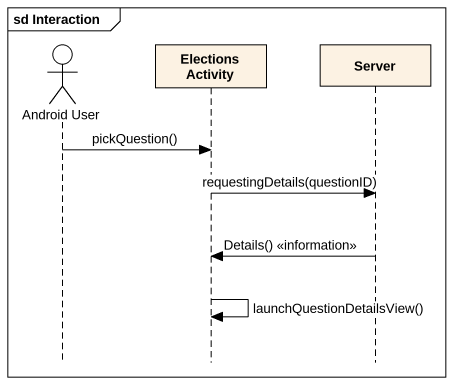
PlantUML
@startuml
mainframe sd Interaction
hide footbox
actor "Android User" as Android_User
participant "Elections Activity" as Elections_Activity
participant Server

Android_User -> Elections_Activity : pickQuestion()
Elections_Activity -> Server : requestingDetails(questionID)
Server -> Elections_Activity : Details() <<information>>
Elections_Activity -> Elections_Activity : launchQuestionDetailsView()
@enduml
